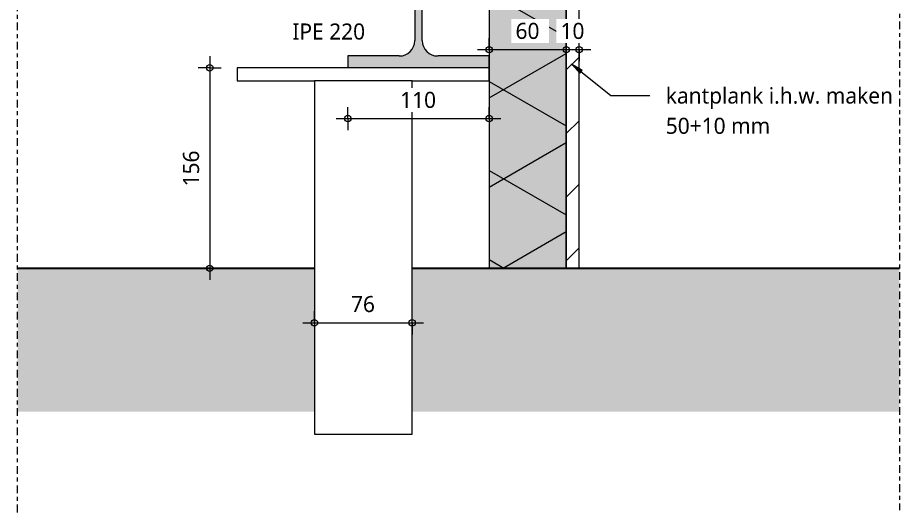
# Model space of a CAD drawing. Header units: millimetres. Extents: x 6732 to 10947, y 894 to 9086.
# Drawn here: x 8923 to 9609, y 4452 to 4837 of the extents above; entities that cross this region are included whole.
import ezdxf

# ---------------------------------------------------------------- set-up
doc = ezdxf.new("R2010")
doc.units = ezdxf.units.MM
doc.linetypes.add('MV_center', pattern=[15, 6, -3, 3, -3])
for name, color, linetype, lineweight in [('A-ANNO-DIMS', 211, 'Continuous', 13), ('A-ANNO-DIMS-5', 211, 'Continuous', 13), ('A-DETL', 90, 'Continuous', 13), ('A-DETL-GENF', 92, 'Continuous', 18), ('G-ANNO-TEXT', 231, 'Continuous', 13)]:
    doc.layers.add(name, color=color, linetype=linetype, lineweight=lineweight)
doc.styles.add('Segoe UI_2', font='segoeui.ttf', dxfattribs={"height": 12.5})
doc.dimstyles.new('2_5_mm_1', dxfattribs={"dimscale": 304.8, "dimtxt": 13.092049, "dimasz": 0.016404, "dimexe": 0.029528, "dimexo": 0.0625, "dimgap": 0.014764, "dimtad": 1, "dimdec": 0, "dimzin": 0, "dimdsep": 46, "dimtxsty": 'Segoe UI_2', "dimblk1": 'DOTBLANK', "dimblk2": 'DOTBLANK', "dimsah": 1, "dimcen": 0.09, "dimdle": 0.029528, "dimazin": 0, "dimtfac": 1, "dimtdec": 4, "dimtix": 1, "dimtmove": 0, "dimatfit": 3, "dimfxl": 0.029528, "dimfxlon": 1, "dimtvp": 1, "dimtfill": 1, "dimtolj": 1, "dimtzin": 0, "dimarcsym": 2})

# ---------------------------------------------------------------- blocks, each defined once
blk = doc.blocks.new('42 isolatie - Type 1-3776443-Details Strandbaak Patio Woning')
at = {"layer": 'A-DETL-GENF'}
blk.add_hatch(color=256, dxfattribs=at).paths.add_polyline_path([(376.28, 60.8), (0.28, 60.8), (0.28, 0.8), (376.28, 0.8)])
at = {"layer": 'A-DETL-GENF', "lineweight": 13}
h = blk.add_hatch(dxfattribs=at)
h.set_pattern_fill('FP_3', color=256, style=0, pattern_type=2)
h.set_pattern_definition([(60, (0, 60.8), (-51.9615, 30), []), (120, (0, 60.8), (-51.9615, -30), [])])
h.paths.add_polyline_path([(376.28, 60.8), (0.28, 60.8), (0.28, 0.8), (376.28, 0.8)])
at = {"layer": 'A-DETL-GENF'}
for p, q in [((376.28, 60.8), (0.28, 60.8)), ((0.28, 60.8), (0.28, 50.8)), ((0.28, 60.8), (0.28, 50.8)), ((0.28, 50.8), (0.28, 0.8)), ((0.28, 0.8), (9.48, 0.8)), ((9.48, 0.8), (211.08, 0.8)), ((9.48, 0.8), (211.08, 0.8)), ((211.08, 0.8), (230.28, 0.8)), ((230.28, 0.8), (376.28, 0.8)), ((230.28, 0.8), (376.28, 0.8))]:
    blk.add_line(p, q, dxfattribs=at)
blk = doc.blocks.new('NLRS_00_DI_maskeer - Type 1-4234615-Details Strandbaak Patio Woning')
at = {"layer": 'A-DETL-GENF', "linetype": 'MV_center'}
blk.add_line((-100, 0), (645, 0), dxfattribs=at)
blk = doc.blocks.new('NLRS_00_DI_maskeer - Type 1-4234616-Details Strandbaak Patio Woning')
at = {"layer": 'A-DETL-GENF', "linetype": 'MV_center'}
blk.add_line((-100, 0), (610, 0), dxfattribs=at)
blk = doc.blocks.new('DIMBLOCK117-Details Strandbaak Patio Woning')
at = {"layer": 'A-ANNO-DIMS-5'}
for p, q in [((9289.64, 4811.64), (9289.64, 4820.64)), ((9349.64, 4811.64), (9349.64, 4820.64)), ((9280.64, 4811.64), (9349.64, 4811.64)), ((9289.64, 4811.64), (9289.64, 4802.64)), ((9349.64, 4811.64), (9349.64, 4802.64))]:
    blk.add_line(p, q, dxfattribs=at)
for centre in [(9289.64, 4811.64), (9349.64, 4811.64)]:
    blk.add_circle(centre, 2.5, dxfattribs=at)
at = {"layer": 'A-ANNO-DIMS-5', "color": 0, "insert": (9310.12, 4832.45), "char_height": 12.5, "width": 22.8516, "attachment_point": 1, "line_spacing_factor": 1.142579, "style": 'Segoe UI_2', "bg_fill": 3, "box_fill_scale": 1.25, "bg_fill_color": 9, "bg_fill_true_color": 13158600, "bg_fill_transparency": 0}
blk.add_mtext('60', dxfattribs=at)
blk = doc.blocks.new('_DotBlank')
at = {"color": 0, "linetype": 'ByBlock', "lineweight": -2}
blk.add_line((-0.5, 0), (-1, 0), dxfattribs=at)
blk.add_circle((0, 0), 0.5, dxfattribs=at)
blk = doc.blocks.new('DIMBLOCK118-Details Strandbaak Patio Woning')
at = {"layer": 'A-ANNO-DIMS-5'}
for p, q in [((9349.64, 4811.64), (9349.64, 4820.64)), ((9359.64, 4811.64), (9359.64, 4820.64)), ((9349.64, 4811.64), (9368.64, 4811.64)), ((9349.64, 4811.64), (9349.64, 4802.64)), ((9359.64, 4811.64), (9359.64, 4802.64))]:
    blk.add_line(p, q, dxfattribs=at)
for centre in [(9349.64, 4811.64), (9359.64, 4811.64)]:
    blk.add_circle(centre, 2.5, dxfattribs=at)
at = {"layer": 'A-ANNO-DIMS-5', "color": 0, "insert": (9345.12, 4832.45), "char_height": 12.5, "width": 22.8516, "attachment_point": 1, "line_spacing_factor": 1.142579, "style": 'Segoe UI_2', "bg_fill": 3, "box_fill_scale": 1.25, "bg_fill_color": 9, "bg_fill_true_color": 13158600, "bg_fill_transparency": 0}
blk.add_mtext('10', dxfattribs=at)
blk = doc.blocks.new('DIMBLOCK147-Details Strandbaak Patio Woning')
at = {"layer": 'A-ANNO-DIMS-5'}
for p, q in [((9179.64, 4757.99), (9179.64, 4766.99)), ((9289.64, 4757.99), (9289.64, 4766.99)), ((9170.64, 4757.99), (9298.64, 4757.99)), ((9179.64, 4757.99), (9179.64, 4748.99)), ((9289.64, 4757.99), (9289.64, 4748.99))]:
    blk.add_line(p, q, dxfattribs=at)
for centre in [(9179.64, 4757.99), (9289.64, 4757.99)]:
    blk.add_circle(centre, 2.5, dxfattribs=at)
at = {"layer": 'A-ANNO-DIMS-5', "color": 0, "insert": (9220.36, 4778.8), "char_height": 12.5, "width": 34.2774, "attachment_point": 1, "line_spacing_factor": 1.142579, "style": 'Segoe UI_2', "bg_fill": 3, "box_fill_scale": 1.25, "bg_fill_color": 9, "bg_fill_true_color": 13158600, "bg_fill_transparency": 0}
blk.add_mtext('110', dxfattribs=at)
blk = doc.blocks.new('DIMBLOCK148-Details Strandbaak Patio Woning')
at = {"layer": 'A-ANNO-DIMS-5'}
for p, q in [((9072.2, 4806.5), (9072.2, 4632.5)), ((9072.2, 4797.5), (9063.2, 4797.5)), ((9072.2, 4797.5), (9081.2, 4797.5)), ((9072.2, 4641.5), (9063.2, 4641.5)), ((9072.2, 4641.5), (9081.2, 4641.5))]:
    blk.add_line(p, q, dxfattribs=at)
for centre in [(9072.2, 4797.5), (9072.2, 4641.5)]:
    blk.add_circle(centre, 2.5, dxfattribs=at)
at = {"layer": 'A-ANNO-DIMS-5', "color": 0, "insert": (9051.39, 4705.21), "char_height": 12.5, "width": 34.2774, "attachment_point": 1, "rotation": 90, "line_spacing_factor": 1.142579, "style": 'Segoe UI_2', "bg_fill": 3, "box_fill_scale": 1.25, "bg_fill_color": 9, "bg_fill_true_color": 13158600, "bg_fill_transparency": 0}
blk.add_mtext('156', dxfattribs=at)
blk = doc.blocks.new('DIMBLOCK150-Details Strandbaak Patio Woning')
at = {"layer": 'A-ANNO-DIMS-5'}
for p, q in [((9153.64, 4599.16), (9153.64, 4608.16)), ((9229.64, 4599.16), (9229.64, 4608.16)), ((9144.64, 4599.16), (9238.64, 4599.16)), ((9153.64, 4599.16), (9153.64, 4590.16)), ((9229.64, 4599.16), (9229.64, 4590.16))]:
    blk.add_line(p, q, dxfattribs=at)
for centre in [(9153.64, 4599.16), (9229.64, 4599.16)]:
    blk.add_circle(centre, 2.5, dxfattribs=at)
at = {"layer": 'A-ANNO-DIMS-5', "color": 0, "insert": (9182.12, 4619.97), "char_height": 12.5, "width": 22.8516, "attachment_point": 1, "line_spacing_factor": 1.142579, "style": 'Segoe UI_2', "bg_fill": 3, "box_fill_scale": 1.25, "bg_fill_color": 9, "bg_fill_true_color": 13158600, "bg_fill_transparency": 0}
blk.add_mtext('76', dxfattribs=at)

msp = doc.modelspace()

# ---------------------------------------------------------------- hatches: boundary and pattern name
at = {"layer": 'A-DETL-GENF', "lineweight": 13}
h = msp.add_hatch(dxfattribs=at)
h.set_pattern_fill('FP_4', color=250, style=0, pattern_type=2)
h.set_pattern_definition([(45, (0, 0), (-24.74874, 24.74874), [])])
h.paths.add_polyline_path([(9359.64, 4641.5), (9359.64, 5055.5), (9349.64, 5055.5), (9349.64, 4641.5)])
at = {"layer": 'A-DETL-GENF'}
msp.add_hatch(color=7, dxfattribs=at).paths.add_polyline_path([(9179.64, 4797.5), (9289.64, 4797.5), (9289.64, 4806.7), (9249.59, 4806.7), (9246.49, 4807.11), (9243.59, 4808.3), (9241.11, 4810.21), (9239.2, 4812.7), (9238, 4815.59), (9237.59, 4818.7), (9237.59, 4996.3), (9238, 4999.4), (9239.2, 5002.3), (9241.11, 5004.78), (9243.59, 5006.69), (9246.49, 5007.89), (9249.59, 5008.3), (9289.64, 5008.3), (9289.64, 5017.5), (9179.64, 5017.5), (9179.64, 5008.3), (9219.69, 5008.3), (9222.8, 5007.89), (9225.69, 5006.69), (9228.18, 5004.78), (9230.08, 5002.3), (9231.28, 4999.4), (9231.69, 4996.3), (9231.69, 4818.7), (9231.28, 4815.59), (9230.08, 4812.7), (9228.18, 4810.21), (9225.69, 4808.3), (9222.8, 4807.11), (9219.69, 4806.7), (9179.64, 4806.7)])
at = {"layer": 'A-DETL-GENF', "lineweight": 13}
h = msp.add_hatch(dxfattribs=at)
h.set_pattern_fill('FP_10', color=55, style=0, pattern_type=2)
h.set_pattern_definition([(0, (0, 0), (20.32, 5.08), [1.676, -13.564, 1.676, -13.564, -81.28]), (0, (0, 0), (20.32, 5.08), [-30.48, 1.676, -28.804, 1.676, -13.564, -35.56]), (0, (0, 0), (20.32, 5.08), [-76.2, 1.676, -8.484, 1.676, -23.724]), (120, (7.62, 2.54), (-14.559409, 15.0576362), [1.676, -13.564, 1.676, -13.564, -81.28]), (120, (7.62, 2.54), (-14.559409, 15.0576362), [-30.48, 1.676, -28.804, 1.676, -13.564, -35.56]), (120, (7.62, 2.54), (-14.559409, 15.0576362), [-76.2, 1.676, -8.484, 1.676, -23.724]), (240, (10.16, 12.7), (-5.760591, -20.1376362), [1.676, -13.564, 1.676, -13.564, -81.28]), (240, (10.16, 12.7), (-5.760591, -20.1376362), [-30.48, 1.676, -28.804, 1.676, -13.564, -35.56]), (240, (10.16, 12.7), (-5.760591, -20.1376362), [-76.2, 1.676, -8.484, 1.676, -23.724])])
h.paths.add_polyline_path([(9608.78, 4530.07), (9608.78, 4641.5), (9229.64, 4641.5), (9229.64, 4530.07), (9419.6, 4530.07)])
h.paths.add_polyline_path([(9129.78, 4530.07), (9153.64, 4530.07), (9153.64, 4641.5), (8922.74, 4641.5), (8922.74, 4530.07)])

# ---------------------------------------------------------------- linework, layer by layer
at = {"layer": 'A-DETL', "lineweight": 18}
for p, q in [((9349.64, 5055.5), (9349.64, 4641.5)), ((9359.64, 4641.5), (9359.64, 5055.5)), ((9231.69, 4996.3), (9231.69, 4818.7)), ((9237.59, 4818.7), (9237.59, 4996.3)), ((9219.69, 4806.7), (9179.64, 4806.7)), ((9179.64, 4806.7), (9179.64, 4797.5)), ((9289.64, 4806.7), (9249.59, 4806.7)), ((9289.64, 4797.5), (9289.64, 4806.7)), ((9093.64, 4797.5), (9093.64, 4787.5)), ((9289.64, 4797.5), (9093.64, 4797.5)), ((9289.64, 4787.5), (9289.64, 4797.5)), ((9093.64, 4787.5), (9153.64, 4787.5)), ((9229.64, 4787.5), (9153.64, 4787.5)), ((9153.64, 4787.5), (9153.64, 4512.5)), ((9229.64, 4787.5), (9289.64, 4787.5)), ((9229.64, 4512.5), (9229.64, 4787.5)), ((9153.64, 4512.5), (9229.64, 4512.5))]:
    msp.add_line(p, q, dxfattribs=at)
at = {"layer": 'A-DETL', "lineweight": 25}
for p, q in [((9153.64, 4641.5), (8922.74, 4641.5)), ((9608.78, 4641.5), (9229.64, 4641.5))]:
    msp.add_line(p, q, dxfattribs=at)
at = {"layer": 'A-DETL', "lineweight": 18}
for centre, start, end in [((9219.69, 4818.7), 270, 0), ((9249.59, 4818.7), 180, 270)]:
    msp.add_arc(centre, 12, start, end, dxfattribs=at)
at = {"layer": 'G-ANNO-TEXT', "color": 250}
for p, q in [((9360.13, 4793.21), (9362.11, 4795.69)), ((9384.32, 4775.9), (9414.54, 4775.9))]:
    msp.add_line(p, q, dxfattribs=at)

# ---------------------------------------------------------------- block references
at = {"layer": 'A-DETL-GENF', "linetype": 'MV_center'}
for name, p, rotation in [('NLRS_00_DI_maskeer - Type 1-4234615-Details Strandbaak Patio Woning', (8922.74, 4551.68), 90), ('NLRS_00_DI_maskeer - Type 1-4234616-Details Strandbaak Patio Woning', (9608.78, 5063.5), 270)]:
    msp.add_blockref(name, p, dxfattribs=dict(at, rotation=rotation))
at = {"layer": 'A-DETL-GENF', "rotation": 270.0000000000005}
msp.add_blockref('42 isolatie - Type 1-3776443-Details Strandbaak Patio Woning', (9288.84, 5017.78), dxfattribs=at)

# ---------------------------------------------------------------- texts
at = {"layer": 'G-ANNO-TEXT', "color": 7, "char_height": 12.5, "attachment_point": 1, "style": 'Segoe UI_2'}
for s, insert, width in [('IPE 220', (9136.49, 4832), 69.346), ('kantplank i.h.w. maken', (9427.04, 4782.15), 212.0463), ('50+10 mm', (9427.04, 4758.66), 103.8185)]:
    msp.add_mtext(s, dxfattribs=dict(at, insert=insert, width=width))

# ---------------------------------------------------------------- next in the draw order: dimensions: what is measured, and where the dimension line sits
at = {"layer": 'A-ANNO-DIMS'}
for base, p1, p2, override, picture, middle in [((9349.64, 4811.64), (9289.64, 4820.64), (9349.64, 4820.64), {"dimpost": '<>', "dimfxl": 60}, 'DIMBLOCK117-Details Strandbaak Patio Woning', (9319.64, 4822.6)), ((9289.64, 4757.99), (9179.64, 4766.99), (9289.64, 4766.99), {"dimpost": '<>', "dimfxl": 110}, 'DIMBLOCK147-Details Strandbaak Patio Woning', (9234.64, 4768.99)), ((9229.64, 4599.16), (9153.64, 4608.16), (9229.64, 4608.16), {"dimpost": '<>', "dimfxl": 76}, 'DIMBLOCK150-Details Strandbaak Patio Woning', (9191.64, 4610.12))]:
    dim = msp.add_linear_dim(base=base, p1=p1, p2=p2, dimstyle='2_5_mm_1', override=override, dxfattribs=at)
    dim.commit()
    dim.dimension.update_dxf_attribs({"geometry": picture, "text_midpoint": middle})
dim = msp.add_linear_dim(base=(9072.2, 4641.5), p1=(9081.2, 4797.5), p2=(9081.2, 4641.5), angle=90, dimstyle='2_5_mm_1', override={"dimpost": '<>', "dimfxl": 156}, dxfattribs=at)
dim.commit()
dim.dimension.update_dxf_attribs({"geometry": 'DIMBLOCK148-Details Strandbaak Patio Woning', "text_midpoint": (9061.2, 4719.5)})

# ---------------------------------------------------------------- next in the draw order: dimensions: what is measured, and where the dimension line sits
dim = msp.add_linear_dim(base=(9359.64, 4811.64), p1=(9349.64, 4820.64), p2=(9359.64, 4820.64), dimstyle='2_5_mm_1', override={"dimpost": '<>', "dimfxl": 10}, dxfattribs=at)
dim.commit()
dim.dimension.update_dxf_attribs({"geometry": 'DIMBLOCK118-Details Strandbaak Patio Woning', "text_midpoint": (9354.64, 4822.64)})

# ---------------------------------------------------------------- next in the draw order: hatches: boundary and pattern name
at = {"layer": 'G-ANNO-TEXT'}
msp.add_hatch(color=7, dxfattribs=at).paths.add_polyline_path([(9354.09, 4800.07), (9360.13, 4793.21), (9362.11, 4795.69)])

# ---------------------------------------------------------------- next in the draw order: linework, layer by layer
at = {"layer": 'G-ANNO-TEXT', "color": 250}
for p, q in [((9354.09, 4800.07), (9360.13, 4793.21)), ((9362.11, 4795.69), (9354.09, 4800.07)), ((9354.09, 4800.07), (9384.32, 4775.9))]:
    msp.add_line(p, q, dxfattribs=at)

doc.saveas('drawing.dxf')
